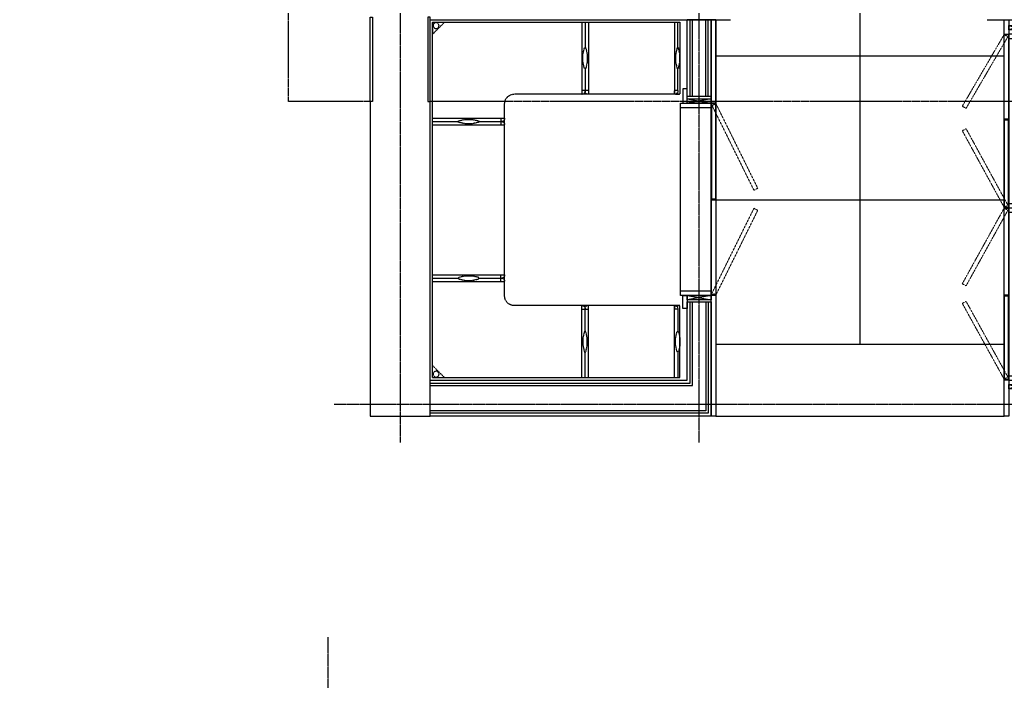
# Model space of a CAD drawing. Header units: millimetres. Extents: x 18456 to 179493, y -203649 to 469211.
# Drawn here: x 114025 to 118129, y -36875 to -34121 of the extents above; entities that cross this region are included whole.
import ezdxf

# ---------------------------------------------------------------- set-up
doc = ezdxf.new("R2010")
doc.units = ezdxf.units.MM
for name, pattern in [('X-평면도(기본형)$0$-HID', [2.5, 1.5, -1]), ('X-평면도(기본형)$0$CEN', [52.5, 50, -1, 0.5, -1]), ('X-평면도(기본형)$0$HID', [2.8, 1.8, -1]), ('X-평면도(기본형)$0$HID2', [7.5, 6, -1.5])]:
    doc.linetypes.add(name, pattern=pattern)
for name, color, linetype, true_color in [('X-평면도(기본형)$0$4GYP', 4, 'Continuous', 0x00ffff), ('X-평면도(기본형)$0$7GYP', 7, 'Continuous', 0x000000), ('X-평면도(기본형)$0$CEN', 1, 'X-평면도(기본형)$0$CEN', 0xff0000), ('X-평면도(기본형)$0$I-FL-FUR(B)', 6, 'Continuous', 0xff00ff), ('X-평면도(기본형)$0$I-FL-FUR(S)', 1, 'X-평면도(기본형)$0$-HID', 0xff0000), ('X-평면도(기본형)$0$INS', 9, 'Continuous', 0x808080), ('X-평면도(기본형)$0$LV', 4, 'Continuous', 0x00ffff), ('X-평면도(기본형)$0$TIL', 5, 'Continuous', 0x0000ff), ('X-평면도(기본형)$0$UIS', 7, 'X-평면도(기본형)$0$HID2', 0x000000), ('X-평면도(기본형)$0$W1', 2, 'Continuous', 0xffff00), ('X-평면도(기본형)$0$W2', 3, 'Continuous', 0x00ff00)]:
    doc.layers.add(name, color=color, linetype=linetype, true_color=true_color)
doc.layers.add('X-평면도(기본형)$0$F-FUR-FIX', color=6, linetype='Continuous', lineweight=9, true_color=0xff00ff)

# ---------------------------------------------------------------- blocks, each defined once
blk = doc.blocks.new('X-평면도(기본형)$0$A$C4D747D6B')
at = {"layer": 'X-평면도(기본형)$0$F-FUR-FIX', "color": 1, "linetype": 'X-평면도(기본형)$0$HID', "ltscale": 0.5, "true_color": 0xff0000}
for points in [[(-178.2, 1281.2), (-194, 1289.8), (-20, 1588), (-4.2, 1579.4)], [(-178.2, 1196.3), (-194, 1187.7), (-20, 869.5), (-4.2, 878.1)], [(-178.2, 542.5), (-194, 551), (-20, 865.5), (-4.2, 856.9)], [(-178.2, 477.5), (-194, 469), (-20, 154.1), (-4.2, 162.6)]]:
    blk.add_lwpolyline(points, close=True, dxfattribs=at)
at = {"layer": 'X-평면도(기본형)$0$I-FL-FUR(B)', "ltscale": 3}
for p, q in [((-20, 0), (-20, 1650)), ((-20, 1650), (0, 1650)), ((0, 1650), (0, 0)), ((0, 1626), (60, 1608)), ((60, 1626), (0, 1608)), ((380, 1608), (0, 1608)), ((380, 132), (380, 1608)), ((-20, 1590), (0, 1590)), ((380, 1590), (0, 1590)), ((0, 1572), (380, 1572)), ((0, 885.5), (380, 885.5)), ((0, 867.5), (380, 867.5)), ((0, 849.5), (380, 849.5)), ((0, 168), (380, 168)), ((0, 150), (-20, 150)), ((0, 150), (380, 150)), ((0, 132), (380, 132)), ((0, 132), (60, 114)), ((60, 132), (0, 114)), ((0, 0), (-20, 0))]:
    blk.add_line(p, q, dxfattribs=at)
for points in [[(60, 1608), (0, 1608), (0, 1626), (60, 1626)], [(-2, 1235.8), (-20, 1235.8), (-20, 1588), (-2, 1588)], [(361, 1576), (357, 1576), (357, 880.5), (361, 880.5)], [(-2, 1231.8), (-20, 1231.8), (-20, 869.5), (-2, 869.5)], [(-2, 503.3), (-20, 503.3), (-20, 865.5), (-2, 865.5)], [(361, 853.5), (357, 853.5), (357, 166.1), (361, 166.1)], [(-2, 499.3), (-20, 499.3), (-20, 154.1), (-2, 154.1)], [(60, 114), (0, 114), (0, 132), (60, 132)]]:
    blk.add_lwpolyline(points, close=True, dxfattribs=at)
blk = doc.blocks.new('X-평면도(기본형)$0$A$C7CF27C93')
at = {"layer": 'X-평면도(기본형)$0$I-FL-FUR(S)', "color": 1, "true_color": 0xff0000}
for p, q in [((-1030, 0), (-1030, -300)), ((0, 0), (-1030, 0)), ((-1021, -107.5), (-1021, 0)), ((-1007, 0), (-1007, -300)), ((-649, 0), (-649, -300)), ((-635, 0), (-635, -107.5)), ((-621, 0), (-621, -300)), ((0, 0), (-50, 0)), ((-50, 0), (0, -50)), ((0, -1480), (0, 0)), ((0, 0), (0, -50)), ((0, 0), (0, -50)), ((-1030, -135), (-1024.1, -107.9)), ((-1023.6, -107.5), (-1018.4, -107.5)), ((-1017.9, -107.9), (-1012, -135)), ((-638.1, -107.9), (-644, -135)), ((-632.4, -107.5), (-637.6, -107.5)), ((-626, -135), (-631.9, -107.9)), ((-1030, -165), (-1030, -135)), ((-1012, -135), (-1012, -165)), ((-644, -135), (-644, -165)), ((-626, -165), (-626, -135)), ((-1024.1, -192.1), (-1030, -165)), ((-1018.4, -192.5), (-1023.6, -192.5)), ((-1021, -284.5), (-1021, -192.5)), ((-1012, -165), (-1017.9, -192.1)), ((-644, -165), (-638.1, -192.1)), ((-637.6, -192.5), (-632.4, -192.5)), ((-635, -192.5), (-635, -288)), ((-631.9, -192.1), (-626, -165)), ((-1021, -284.5), (-1021, -288)), ((-1021, -284.5), (-1007, -284.5)), ((-1007, -300), (-1007, -284.5)), ((-649, -284), (-621, -284)), ((-1030, -300), (-340, -300)), ((-1012, -300), (-1030, -300)), ((-1009, -300), (-1007, -300)), ((-649, -300), (-647, -300)), ((-621, -300), (-623, -300)), ((-300, -1140), (-300, -340)), ((0, -400), (-300, -400)), ((-300, -400), (-300, -402)), ((-284, -400), (-284, -428)), ((-165, -405), (-192.1, -410.9)), ((-135, -405), (-165, -405)), ((-107.9, -410.9), (-135, -405)), ((-300, -428), (-300, -426)), ((0, -428), (-300, -428)), ((-192.5, -414), (-288, -414)), ((-192.5, -411.4), (-192.5, -416.6)), ((-192.1, -417.1), (-165, -423)), ((-165, -423), (-135, -423)), ((-135, -423), (-107.9, -417.1)), ((-107.5, -416.6), (-107.5, -411.4)), ((0, -414), (-107.5, -414)), ((0, -1052), (-300, -1052)), ((-300, -1052), (-300, -1054)), ((-192.5, -1066), (-288, -1066)), ((-284, -1080), (-284, -1052)), ((-192.5, -1068.6), (-192.5, -1063.4)), ((-192.1, -1062.9), (-165, -1057)), ((-165, -1057), (-135, -1057)), ((-135, -1057), (-107.9, -1062.9)), ((-107.5, -1063.4), (-107.5, -1068.6)), ((0, -1066), (-107.5, -1066)), ((-300, -1080), (-300, -1078)), ((0, -1080), (-300, -1080)), ((-165, -1075), (-192.1, -1069.1)), ((-135, -1075), (-165, -1075)), ((-107.9, -1069.1), (-135, -1075)), ((-1030, -1480), (-1030, -1180)), ((-1030, -1180), (-340, -1180)), ((-1012, -1180), (-1030, -1180)), ((-1009, -1180), (-1007, -1180)), ((-1007, -1180), (-1007, -1195.5)), ((-1007, -1480), (-1007, -1180)), ((-649, -1480), (-649, -1180)), ((-649, -1180), (-647, -1180)), ((-621, -1180), (-623, -1180)), ((-621, -1480), (-621, -1180)), ((-1021, -1195.5), (-1021, -1192)), ((-1021, -1195.5), (-1007, -1195.5)), ((-1021, -1195.5), (-1021, -1287.5)), ((-649, -1196), (-621, -1196)), ((-635, -1287.5), (-635, -1192)), ((-1024.1, -1287.9), (-1030, -1315)), ((-1018.4, -1287.5), (-1023.6, -1287.5)), ((-1012, -1315), (-1017.9, -1287.9)), ((-644, -1315), (-638.1, -1287.9)), ((-637.6, -1287.5), (-632.4, -1287.5)), ((-631.9, -1287.9), (-626, -1315)), ((-1030, -1315), (-1030, -1345)), ((-1030, -1345), (-1024.1, -1372.1)), ((-1017.9, -1372.1), (-1012, -1345)), ((-1012, -1345), (-1012, -1315)), ((-644, -1345), (-644, -1315)), ((-638.1, -1372.1), (-644, -1345)), ((-626, -1345), (-631.9, -1372.1)), ((-626, -1315), (-626, -1345)), ((-1023.6, -1372.5), (-1018.4, -1372.5)), ((-1021, -1372.5), (-1021, -1480)), ((-632.4, -1372.5), (-637.6, -1372.5)), ((-635, -1480), (-635, -1372.5)), ((-50, -1480), (0, -1430)), ((0, -1480), (0, -1430)), ((0, -1480), (0, -1430)), ((0, -1480), (-1030, -1480)), ((0, -1480), (-50, -1480))]:
    blk.add_line(p, q, dxfattribs=at)
for centre in [(-14.5, -14.5), (-14.5, -1465.5)]:
    blk.add_circle(centre, 12.3, dxfattribs=at)
for centre, radius, start, end in [((-1023.6, -108), 0.5, 90, 167.692), ((-1018.4, -108), 0.5, 12.308, 90), ((-637.6, -108), 0.5, 90, 167.692), ((-632.4, -108), 0.5, 12.308, 90), ((-1023.6, -192), 0.5, 192.308, 270), ((-1018.4, -192), 0.5, 270, 347.692), ((-637.6, -192), 0.5, 192.308, 270), ((-632.4, -192), 0.5, 270, 347.692), ((-1009, -288), 12, 180, 270), ((-647, -288), 12, 270, 0), ((-623, -288), 12, 180, 270), ((-340, -340), 40, 0, 90), ((-288, -402), 12, 180, 270), ((-288, -426), 12, 90, 180), ((-192, -411.4), 0.5, 102.308, 180), ((-192, -416.6), 0.5, 180, 257.692), ((-108, -411.4), 0.5, 0, 77.692), ((-108, -416.6), 0.5, 282.308, 0), ((-288, -1054), 12, 180, 270), ((-288, -1078), 12, 90, 180), ((-192, -1063.4), 0.5, 102.308, 180), ((-108, -1063.4), 0.5, 0, 77.692), ((-192, -1068.6), 0.5, 180, 257.692), ((-108, -1068.6), 0.5, 282.308, 0), ((-340, -1140), 40, 270, 0), ((-1009, -1192), 12, 90, 180), ((-647, -1192), 12, 0, 90), ((-623, -1192), 12, 90, 180), ((-1023.6, -1288), 0.5, 90, 167.692), ((-1018.4, -1288), 0.5, 12.308, 90), ((-637.6, -1288), 0.5, 90, 167.692), ((-632.4, -1288), 0.5, 12.308, 90), ((-1023.6, -1372), 0.5, 192.308, 270), ((-1018.4, -1372), 0.5, 270, 347.692), ((-637.6, -1372), 0.5, 192.308, 270), ((-632.4, -1372), 0.5, 270, 347.692)]:
    blk.add_arc(centre, radius, start, end, dxfattribs=at)
blk = doc.blocks.new('X-평면도(기본형)$0$A$C072C115F')
at = {"layer": 'X-평면도(기본형)$0$F-FUR-FIX', "color": 1, "linetype": 'X-평면도(기본형)$0$HID', "ltscale": 0.5, "true_color": 0xff0000}
for points in [[(-178.2, -380.5), (-194, -372), (-20, -20), (-4.2, -28.6)], [(-178.2, -455.5), (-194, -464), (-20, -816), (-4.2, -807.4)]]:
    blk.add_lwpolyline(points, close=True, dxfattribs=at)
at = {"layer": 'X-평면도(기본형)$0$I-FL-FUR(B)', "ltscale": 3}
for p, q in [((-20, 329.5), (-20, -1320.5)), ((0, -1320.5), (0, 329.5)), ((0, 0), (100, -18)), ((100, 0), (0, -18)), ((-20, -18), (0, -18)), ((128, -18), (0, -18)), ((128, -36), (0, -36)), ((128, -818), (128, -18)), ((-20, -818), (0, -818)), ((0, -800), (128, -800)), ((0, -818), (128, -818)), ((0, -818), (100, -836)), ((100, -818), (0, -836)), ((-20, -1320.5), (0, -1320.5))]:
    blk.add_line(p, q, dxfattribs=at)
for points in [[(-20, 329.5), (0, 329.5), (0, -18), (-20, -18)], [(100, 42), (118, 42), (118, -18), (100, -18)], [(0, -18), (100, -18), (100, 0), (0, 0)], [(-2, -416), (-20, -416), (-20, -20), (-2, -20)], [(-2, -420), (-20, -420), (-20, -816), (-2, -816)], [(0, -836), (100, -836), (100, -818), (0, -818)], [(100, -873), (118, -873), (118, -818), (100, -818)]]:
    blk.add_lwpolyline(points, close=True, dxfattribs=at)
blk = doc.blocks.new('X-평면도(기본형)$0$is2')
at = {"layer": 'X-평면도(기본형)$0$INS'}
for points in [[(0, -350), (0, 0), (10, 0)], [(250, -350), (250, 0), (240, 0)]]:
    blk.add_lwpolyline(points, dxfattribs=at)
at = {"layer": 'X-평면도(기본형)$0$W1'}
for points in [[(10, 0), (10, -350), (0, -350)], [(240, 0), (240, -350), (250, -350)]]:
    blk.add_lwpolyline(points, dxfattribs=at)

msp = doc.modelspace()

# ---------------------------------------------------------------- linework, layer by layer
at = {"layer": 'X-평면도(기본형)$0$4GYP'}
for p, q in [((115734.4, -34120.6), (116984.4, -34120.6)), ((118054.4, -34120.6), (118534.4, -34120.6))]:
    msp.add_line(p, q, dxfattribs=at)
at = {"layer": 'X-평면도(기본형)$0$7GYP'}
for p, q in [((116904.4, -34120.6), (116804.4, -34120.6)), ((116804.4, -34440.6), (116804.4, -34120.6)), ((116816.9, -34440.6), (116816.9, -34120.6)), ((116826.4, -34440.6), (116826.4, -34120.6)), ((116882.4, -34440.6), (116882.4, -34120.6)), ((116891.9, -34440.6), (116891.9, -34120.6)), ((116904.4, -34440.6), (116904.4, -34120.6)), ((116904.4, -34440.6), (116804.4, -34440.6))]:
    msp.add_line(p, q, dxfattribs=at)
for points in [[(115734.4, -35642.6), (116826.4, -35642.6), (116826.4, -35295.6)], [(115734.4, -35633.1), (116816.9, -35633.1), (116816.9, -35295.6)], [(115734.4, -35620.6), (116804.4, -35620.6), (116804.4, -35295.6)], [(116882.4, -35295.6), (116882.4, -35748.6), (115734.4, -35748.6)], [(116891.9, -35295.6), (116891.9, -35758.1), (115734.4, -35758.1)], [(116904.4, -35295.6), (116904.4, -35770.6), (115734.4, -35770.6)], [(116804.4, -35295.6), (116904.4, -35295.6)], [(115734.4, -35770.6), (115734.4, -35620.6)]]:
    msp.add_lwpolyline(points, dxfattribs=at)
at = {"layer": 'X-평면도(기본형)$0$CEN'}
for p, q in [((116854.4, -35880.6), (116854.4, -33330.6)), ((115609.4, -33810.6), (115609.4, -35880.6)), ((115334.4, -35720.6), (119874.4, -35720.6)), ((115309.4, -43320.6), (115309.4, -36690.6))]:
    msp.add_line(p, q, dxfattribs=at)
at = {"layer": 'X-평면도(기본형)$0$LV'}
for p, q in [((116924.4, -35470.6), (118124.4, -35470.6)), ((116924.4, -35770.6), (118124.4, -35770.6))]:
    msp.add_line(p, q, dxfattribs=at)
at = {"layer": 'X-평면도(기본형)$0$TIL'}
for p, q in [((117524.4, -35470.6), (117524.4, -33610.6)), ((116924.4, -34270.6), (118124.4, -34270.6)), ((116924.4, -34870.6), (118124.4, -34870.6))]:
    msp.add_line(p, q, dxfattribs=at)
at = {"layer": 'X-평면도(기본형)$0$UIS'}
for points in [[(115484.4, -34460.6), (115144.4, -34460.6), (115144.4, -31120.6), (114059.4, -31120.6), (114059.4, -32980.6), (112074.4, -32980.6), (112074.4, -34285.6), (110969.4, -34285.6), (110969.4, -34490.6), (110114.4, -34490.6), (110114.4, -34265.6), (108834.4, -34265.6), (108834.4, -35940.6), (108004.4, -35940.6), (108004.4, -40070.6), (109964.4, -40070.6), (109964.4, -39020.6), (110414.4, -39020.6)], [(121639.4, -34460.6), (115734.4, -34460.6)]]:
    msp.add_lwpolyline(points, dxfattribs=at)
at = {"layer": 'X-평면도(기본형)$0$W1'}
for p, q in [((115484.4, -34460.6), (115484.4, -35770.6)), ((115734.4, -35770.6), (115734.4, -34460.6)), ((115484.4, -35770.6), (115734.4, -35770.6))]:
    msp.add_line(p, q, dxfattribs=at)

# ---------------------------------------------------------------- block references
at = {"layer": 'X-평면도(기본형)$0$I-FL-FUR(B)', "xscale": -1}
msp.add_blockref('X-평면도(기본형)$0$A$C072C115F', (116904.4, -34450.1), dxfattribs=at)
at = {"layer": 'X-평면도(기본형)$0$I-FL-FUR(S)', "xscale": -1}
msp.add_blockref('X-평면도(기본형)$0$A$C7CF27C93', (115744.4, -34130.6), dxfattribs=at)
at = {"layer": 'X-평면도(기본형)$0$W1', "xscale": -1}
msp.add_blockref('X-평면도(기본형)$0$is2', (115734.4, -34110.6), dxfattribs=at)
at = {"layer": 'X-평면도(기본형)$0$W2'}
msp.add_blockref('X-평면도(기본형)$0$A$C4D747D6B', (118144.4, -35770.6), dxfattribs=at)

doc.saveas('drawing.dxf')
